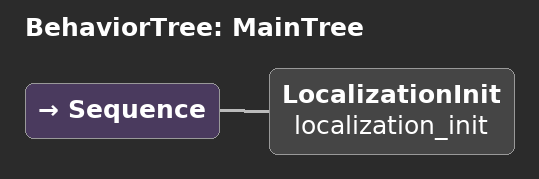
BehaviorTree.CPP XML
<root BTCPP_format="4">
    <BehaviorTree ID="MainTree">
        <Sequence>
            <LocalizationInit name="localization_init" />
        </Sequence>
    </BehaviorTree>
</root>
